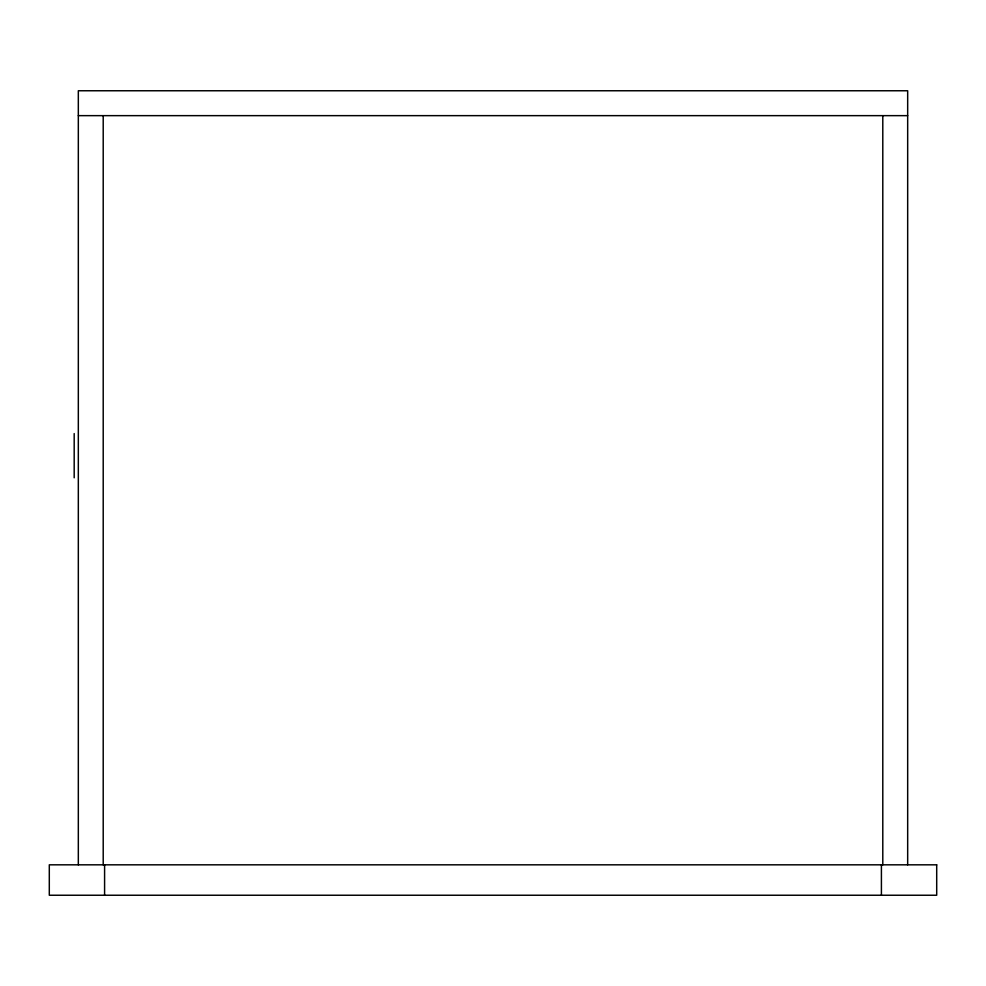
<?xml version="1.0" encoding="UTF-8"?>
<svg xmlns="http://www.w3.org/2000/svg" width="986" height="986" viewBox="0 0 986 986"><rect width="100%" height="100%" fill="white"/><g stroke="black" fill="none" stroke-linecap="round" stroke-linejoin="round"><path stroke-width="1.48" d="M78.325 115.645L907.675 115.645M907.675 864.821L907.675 90.761L78.325 90.761L78.325 864.821M882.79 115.645L882.79 864.821M881.41 864.821L881.41 895.239M104.59 864.821L104.59 895.239M103.21 115.645L103.21 864.821M74.184 433.569L74.184 477.791M936.7 864.821L49.3 864.821L49.3 895.239L936.7 895.239L936.7 864.821"/></g></svg>
